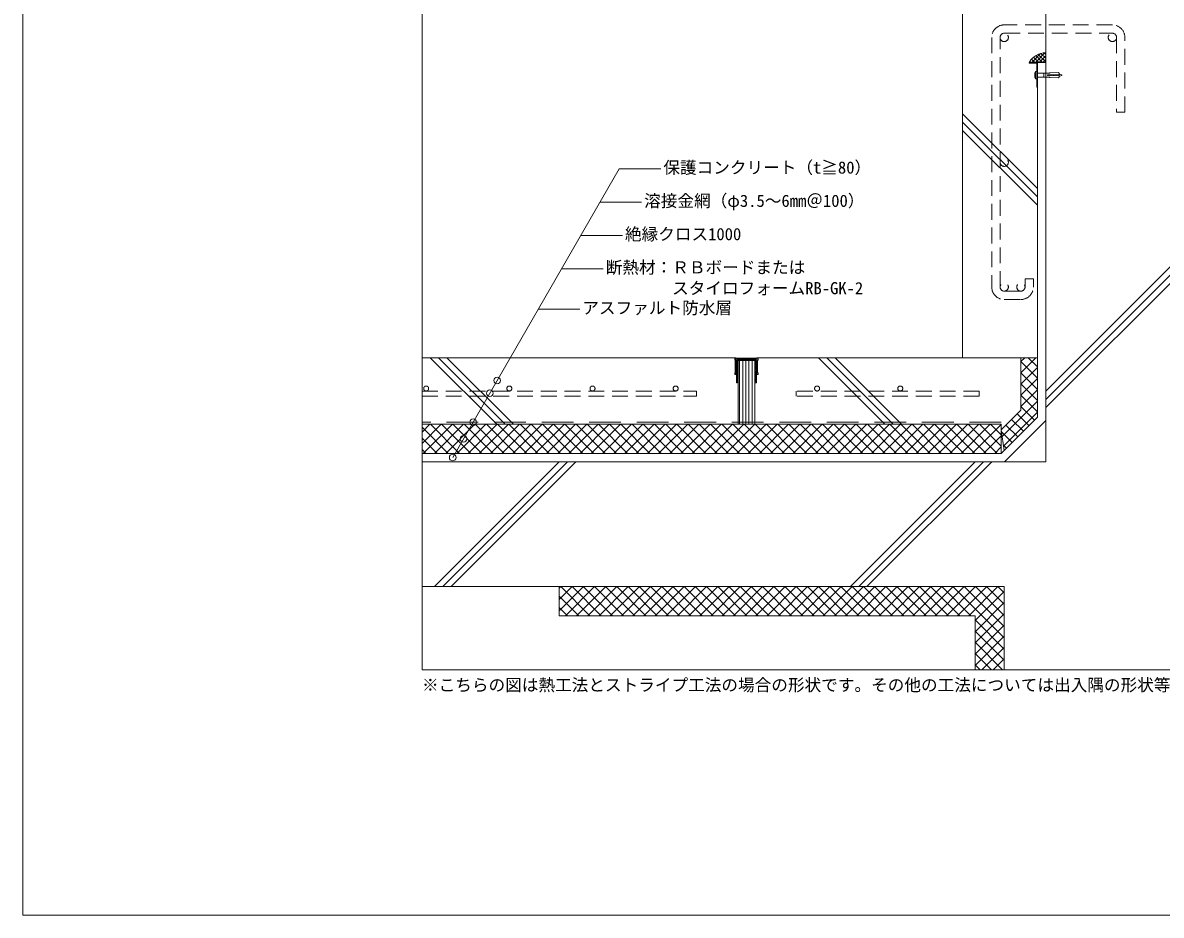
# Model space of a CAD drawing. Units: millimetres, scale not verified. Extents: x -1380 to 1380, y -955 to 955.
# Drawn here: x -1380 to -11, y -955 to 118 of the extents above; entities that cross this region are included whole.
import ezdxf
from ezdxf.enums import TextEntityAlignment as Align

# ---------------------------------------------------------------- set-up
doc = ezdxf.new("R2010")
doc.units = ezdxf.units.MM
doc.header["$LTSCALE"] = 3
doc.linetypes.add('USER1', pattern=[19.05, 12.7, -6.35])
doc.linetypes.add('USER2', pattern=[9.525, 6.35, -3.175])
for name, color, linetype, lineweight in [('0-0_0', 7, 'Continuous', 9), ('0-1_HATCH', 9, 'Continuous', 18), ('0-3_KUTAI', 3, 'Continuous', 18), ('0-4_BOUSUI', 1, 'Continuous', 18), ('0-5_MOJI', 7, 'Continuous', 18), ('0-7_KANAMONO_SCREW', 4, 'Continuous', 18), ('0-8_dannnetu', 6, 'Continuous', 18), ('0-9_KANAMONO', 4, 'Continuous', 18), ('0-A_TENSEN', 4, 'USER2', 18), ('0-B_WAKU', 7, 'Continuous', 18), ('0-D_bousui2', 7, 'USER1', 9)]:
    doc.layers.add(name, color=color, linetype=linetype, lineweight=lineweight)
doc.styles.add('ＭＳ ゴシック', font='')
doc.styles.get('ＭＳ ゴシック').set_extended_font_data('MS Gothic')

msp = doc.modelspace()

# ---------------------------------------------------------------- linework, layer by layer
at = {"layer": '0-0_0', "lineweight": 18}
msp.add_lwpolyline([(-899.979, -659.984), (900.021, -659.984), (900.021, 540.016), (-899.979, 540.016)], close=True, dxfattribs=at)
at = {"layer": '0-1_HATCH'}
for p, q in [((-249.979, 8.266), (-159.979, -81.734)), ((-249.979, -1.734), (-159.979, -91.734)), ((-249.979, -11.734), (-159.979, -101.734)), ((-149.979, -324.984), (150.021, -24.984)), ((-149.979, -334.984), (150.021, -34.984)), ((-149.979, -344.984), (150.021, -44.984)), ((-889.979, -284.984), (-809.979, -364.984)), ((-879.979, -284.984), (-799.979, -364.984)), ((-869.979, -284.984), (-789.979, -364.984)), ((-423.37, -284.984), (-343.37, -364.984)), ((-413.37, -284.984), (-333.37, -364.984)), ((-403.37, -284.984), (-323.37, -364.984)), ((-179.979, -289.688), (-175.275, -284.984)), ((-179.979, -303.159), (-161.805, -284.984)), ((-159.979, -296.071), (-171.066, -284.984)), ((-159.979, -309.542), (-179.979, -289.542)), ((-179.979, -316.629), (-159.979, -296.629)), ((-159.979, -323.012), (-179.979, -303.012)), ((-179.979, -330.099), (-159.979, -310.099)), ((-159.979, -336.483), (-179.979, -316.483)), ((-179.979, -343.57), (-159.979, -323.57)), ((-202.509, -379.571), (-159.979, -337.04)), ((-159.979, -349.953), (-179.979, -329.953)), ((-200.846, -391.377), (-159.979, -350.511)), ((-170.253, -366.619), (-184.396, -352.477)), ((-163.518, -359.884), (-179.979, -343.423)), ((-899.979, -374.559), (-890.404, -364.984)), ((-899.979, -388.029), (-876.934, -364.984)), ((-868.366, -399.984), (-899.979, -368.371)), ((-898.463, -399.984), (-863.463, -364.984)), ((-854.895, -399.984), (-889.895, -364.984)), ((-884.993, -399.984), (-849.993, -364.984)), ((-841.425, -399.984), (-876.425, -364.984)), ((-871.523, -399.984), (-836.523, -364.984)), ((-827.955, -399.984), (-862.955, -364.984)), ((-858.052, -399.984), (-823.052, -364.984)), ((-814.484, -399.984), (-849.484, -364.984)), ((-844.582, -399.984), (-809.582, -364.984)), ((-801.014, -399.984), (-836.014, -364.984)), ((-831.112, -399.984), (-796.112, -364.984)), ((-787.544, -399.984), (-822.544, -364.984)), ((-817.641, -399.984), (-782.641, -364.984)), ((-774.073, -399.984), (-809.073, -364.984)), ((-804.171, -399.984), (-769.171, -364.984)), ((-760.603, -399.984), (-795.603, -364.984)), ((-790.7, -399.984), (-755.7, -364.984)), ((-747.132, -399.984), (-782.132, -364.984)), ((-777.23, -399.984), (-742.23, -364.984)), ((-733.662, -399.984), (-768.662, -364.984)), ((-763.76, -399.984), (-728.76, -364.984)), ((-720.192, -399.984), (-755.192, -364.984)), ((-750.289, -399.984), (-715.289, -364.984)), ((-706.721, -399.984), (-741.721, -364.984)), ((-736.819, -399.984), (-701.819, -364.984)), ((-693.251, -399.984), (-728.251, -364.984)), ((-723.348, -399.984), (-688.348, -364.984)), ((-679.78, -399.984), (-714.78, -364.984)), ((-709.878, -399.984), (-674.878, -364.984)), ((-666.31, -399.984), (-701.31, -364.984)), ((-696.408, -399.984), (-661.408, -364.984)), ((-652.84, -399.984), (-687.84, -364.984)), ((-682.937, -399.984), (-647.937, -364.984)), ((-639.369, -399.984), (-674.369, -364.984)), ((-669.467, -399.984), (-634.467, -364.984)), ((-625.899, -399.984), (-660.899, -364.984)), ((-655.997, -399.984), (-620.997, -364.984)), ((-612.429, -399.984), (-647.429, -364.984)), ((-642.526, -399.984), (-607.526, -364.984)), ((-598.958, -399.984), (-633.958, -364.984)), ((-629.056, -399.984), (-594.056, -364.984)), ((-585.488, -399.984), (-620.488, -364.984)), ((-615.585, -399.984), (-580.585, -364.984)), ((-572.017, -399.984), (-607.017, -364.984)), ((-602.115, -399.984), (-567.115, -364.984)), ((-558.547, -399.984), (-593.547, -364.984)), ((-588.645, -399.984), (-553.645, -364.984)), ((-545.077, -399.984), (-580.077, -364.984)), ((-575.174, -399.984), (-540.174, -364.984)), ((-531.606, -399.984), (-566.606, -364.984)), ((-561.704, -399.984), (-526.704, -364.984)), ((-518.136, -399.984), (-553.136, -364.984)), ((-548.233, -399.984), (-513.233, -364.984)), ((-504.665, -399.984), (-539.665, -364.984)), ((-534.763, -399.984), (-499.763, -364.984)), ((-491.195, -399.984), (-526.195, -364.984)), ((-521.293, -399.984), (-486.293, -364.984)), ((-477.725, -399.984), (-512.725, -364.984)), ((-507.822, -399.984), (-472.822, -364.984)), ((-464.254, -399.984), (-499.254, -364.984)), ((-494.352, -399.984), (-459.352, -364.984)), ((-450.784, -399.984), (-485.784, -364.984)), ((-480.882, -399.984), (-445.882, -364.984)), ((-437.314, -399.984), (-472.314, -364.984)), ((-467.411, -399.984), (-432.411, -364.984)), ((-423.843, -399.984), (-458.843, -364.984)), ((-453.941, -399.984), (-418.941, -364.984)), ((-410.373, -399.984), (-445.373, -364.984)), ((-440.47, -399.984), (-405.47, -364.984)), ((-396.902, -399.984), (-431.902, -364.984)), ((-427, -399.984), (-392, -364.984)), ((-383.432, -399.984), (-418.432, -364.984)), ((-413.53, -399.984), (-378.53, -364.984)), ((-369.962, -399.984), (-404.962, -364.984)), ((-400.059, -399.984), (-365.059, -364.984)), ((-356.491, -399.984), (-391.491, -364.984)), ((-386.589, -399.984), (-351.589, -364.984)), ((-343.021, -399.984), (-378.021, -364.984)), ((-373.118, -399.984), (-338.118, -364.984)), ((-329.55, -399.984), (-364.55, -364.984)), ((-359.648, -399.984), (-324.648, -364.984)), ((-316.08, -399.984), (-351.08, -364.984)), ((-346.178, -399.984), (-311.178, -364.984)), ((-302.61, -399.984), (-337.61, -364.984)), ((-332.707, -399.984), (-297.707, -364.984)), ((-289.139, -399.984), (-324.139, -364.984)), ((-319.237, -399.984), (-284.237, -364.984)), ((-275.669, -399.984), (-310.669, -364.984)), ((-305.767, -399.984), (-270.767, -364.984)), ((-262.199, -399.984), (-297.199, -364.984)), ((-292.296, -399.984), (-257.296, -364.984)), ((-248.728, -399.984), (-283.728, -364.984)), ((-278.826, -399.984), (-243.826, -364.984)), ((-235.258, -399.984), (-270.258, -364.984)), ((-265.355, -399.984), (-230.355, -364.984)), ((-221.787, -399.984), (-256.787, -364.984)), ((-251.885, -399.984), (-216.885, -364.984)), ((-208.317, -399.984), (-243.317, -364.984)), ((-238.415, -399.984), (-203.619, -365.188)), ((-203.619, -391.212), (-229.847, -364.984)), ((-203.619, -377.742), (-216.376, -364.984)), ((-183.724, -380.09), (-197.866, -365.947)), ((-176.989, -373.354), (-191.131, -359.212)), ((-881.836, -399.984), (-899.979, -381.842)), ((-224.944, -399.984), (-203.619, -378.659)), ((-190.459, -386.825), (-203.296, -373.988)), ((-895.307, -399.984), (-899.979, -395.312)), ((-211.474, -399.984), (-203.619, -392.129)), ((-197.194, -393.56), (-201.087, -389.668)), ((-884.979, -559.984), (-734.979, -409.984)), ((-874.979, -559.984), (-724.979, -409.984)), ((-864.979, -559.984), (-714.979, -409.984)), ((-384.979, -559.984), (-234.979, -409.984)), ((-374.979, -559.984), (-224.979, -409.984)), ((-364.979, -559.984), (-214.979, -409.984)), ((-734.979, -562.04), (-732.923, -559.984)), ((-734.979, -575.511), (-719.453, -559.984)), ((-734.979, -588.981), (-705.982, -559.984)), ((-698.056, -594.984), (-733.056, -559.984)), ((-727.512, -594.984), (-692.512, -559.984)), ((-684.585, -594.984), (-719.585, -559.984)), ((-714.042, -594.984), (-679.042, -559.984)), ((-671.115, -594.984), (-706.115, -559.984)), ((-700.571, -594.984), (-665.571, -559.984)), ((-657.644, -594.984), (-692.644, -559.984)), ((-687.101, -594.984), (-652.101, -559.984)), ((-644.174, -594.984), (-679.174, -559.984)), ((-673.631, -594.984), (-638.631, -559.984)), ((-630.704, -594.984), (-665.704, -559.984)), ((-660.16, -594.984), (-625.16, -559.984)), ((-617.233, -594.984), (-652.233, -559.984)), ((-646.69, -594.984), (-611.69, -559.984)), ((-603.763, -594.984), (-638.763, -559.984)), ((-633.219, -594.984), (-598.219, -559.984)), ((-590.292, -594.984), (-625.292, -559.984)), ((-619.749, -594.984), (-584.749, -559.984)), ((-576.822, -594.984), (-611.822, -559.984)), ((-606.279, -594.984), (-571.279, -559.984)), ((-563.352, -594.984), (-598.352, -559.984)), ((-592.808, -594.984), (-557.808, -559.984)), ((-549.881, -594.984), (-584.881, -559.984)), ((-579.338, -594.984), (-544.338, -559.984)), ((-536.411, -594.984), (-571.411, -559.984)), ((-565.867, -594.984), (-530.867, -559.984)), ((-522.941, -594.984), (-557.941, -559.984)), ((-552.397, -594.984), (-517.397, -559.984)), ((-509.47, -594.984), (-544.47, -559.984)), ((-538.927, -594.984), (-503.927, -559.984)), ((-496, -594.984), (-531, -559.984)), ((-525.456, -594.984), (-490.456, -559.984)), ((-482.529, -594.984), (-517.529, -559.984)), ((-511.986, -594.984), (-476.986, -559.984)), ((-469.059, -594.984), (-504.059, -559.984)), ((-498.516, -594.984), (-463.516, -559.984)), ((-455.589, -594.984), (-490.589, -559.984)), ((-485.045, -594.984), (-450.045, -559.984)), ((-442.118, -594.984), (-477.118, -559.984)), ((-471.575, -594.984), (-436.575, -559.984)), ((-428.648, -594.984), (-463.648, -559.984)), ((-458.104, -594.984), (-423.104, -559.984)), ((-415.177, -594.984), (-450.177, -559.984)), ((-444.634, -594.984), (-409.634, -559.984)), ((-401.707, -594.984), (-436.707, -559.984)), ((-431.164, -594.984), (-396.164, -559.984)), ((-388.237, -594.984), (-423.237, -559.984)), ((-417.693, -594.984), (-382.693, -559.984)), ((-374.766, -594.984), (-409.766, -559.984)), ((-404.223, -594.984), (-369.223, -559.984)), ((-361.296, -594.984), (-396.296, -559.984)), ((-390.752, -594.984), (-355.752, -559.984)), ((-347.826, -594.984), (-382.826, -559.984)), ((-377.282, -594.984), (-342.282, -559.984)), ((-334.355, -594.984), (-369.355, -559.984)), ((-363.812, -594.984), (-328.812, -559.984)), ((-320.885, -594.984), (-355.885, -559.984)), ((-350.341, -594.984), (-315.341, -559.984)), ((-307.414, -594.984), (-342.414, -559.984)), ((-336.871, -594.984), (-301.871, -559.984)), ((-293.944, -594.984), (-328.944, -559.984)), ((-323.401, -594.984), (-288.401, -559.984)), ((-280.474, -594.984), (-315.474, -559.984)), ((-309.93, -594.984), (-274.93, -559.984)), ((-267.003, -594.984), (-302.003, -559.984)), ((-296.46, -594.984), (-261.46, -559.984)), ((-253.533, -594.984), (-288.533, -559.984)), ((-282.989, -594.984), (-247.989, -559.984)), ((-240.062, -594.984), (-275.062, -559.984)), ((-269.519, -594.984), (-234.519, -559.984)), ((-199.979, -621.598), (-261.592, -559.984)), ((-256.049, -594.984), (-221.049, -559.984)), ((-199.979, -608.127), (-248.122, -559.984)), ((-242.578, -594.984), (-207.578, -559.984)), ((-199.979, -594.657), (-234.651, -559.984)), ((-199.979, -581.186), (-221.181, -559.984)), ((-199.979, -567.716), (-207.711, -559.984)), ((-711.526, -594.984), (-734.979, -571.531)), ((-234.979, -600.856), (-199.979, -565.856)), ((-724.996, -594.984), (-734.979, -585.002)), ((-234.979, -614.326), (-199.979, -579.326)), ((-234.979, -627.796), (-199.979, -592.796)), ((-199.979, -635.068), (-234.979, -600.068)), ((-234.979, -641.267), (-199.979, -606.267)), ((-199.979, -648.538), (-234.979, -613.538)), ((-234.979, -654.737), (-199.979, -619.737)), ((-202.003, -659.984), (-234.979, -627.009)), ((-215.474, -659.984), (-234.979, -640.479)), ((-226.756, -659.984), (-199.979, -633.207)), ((-228.944, -659.984), (-234.979, -653.949)), ((-213.286, -659.984), (-199.979, -646.678))]:
    msp.add_line(p, q, dxfattribs=at)
at = {"layer": '0-3_KUTAI'}
for p, q in [((-899.979, -284.984), (-523.979, -284.984)), ((-495.979, -284.984), (-179.979, -284.984)), ((-518.193, -364.984), (-518.193, -288.484)), ((-514.443, -364.984), (-514.443, -288.484)), ((-510.693, -364.984), (-510.693, -288.484)), ((-506.943, -364.984), (-506.943, -288.484)), ((-503.193, -364.984), (-503.193, -288.484)), ((-199.476, -409.984), (-149.979, -360.487))]:
    msp.add_line(p, q, dxfattribs=at)
for points in [[(-899.979, -409.984), (-149.979, -409.984), (-149.979, 240.016)], [(-149.979, 190.016), (-249.979, 190.016), (-249.979, -284.984)], [(-499.979, -364.984), (-499.979, -288.484), (-519.979, -288.484), (-519.979, -364.984)], [(-899.979, -559.984), (-199.979, -559.984), (-199.979, -659.984)], [(-734.979, -559.984), (-734.979, -594.984), (-234.979, -594.984), (-234.979, -659.984)]]:
    msp.add_lwpolyline(points, dxfattribs=at)
for points in [[(-522.479, -285.484), (-522.979, -284.984), (-523.979, -284.984), (-523.979, -287.984), (-523.479, -287.984), (-523.479, -302.984), (-523.979, -302.984), (-523.979, -304.984), (-522.479, -304.984), (-522.479, -286.484), (-497.479, -286.484), (-497.479, -304.984), (-495.979, -304.984), (-495.979, -302.984), (-496.479, -302.984), (-496.479, -287.984), (-495.979, -287.984), (-495.979, -284.984), (-496.979, -284.984), (-497.479, -285.484), (-509.979, -285.484)], [(-520.979, -286.984), (-520.979, -287.984), (-518.979, -287.984), (-518.979, -288.484), (-520.979, -288.484), (-520.979, -299.984), (-520.479, -299.984), (-520.979, -300.984), (-520.979, -313.984), (-520.479, -313.984), (-520.979, -314.984), (-521.979, -314.984), (-521.979, -288.484), (-522.479, -288.484), (-522.479, -286.484), (-497.479, -286.484), (-497.479, -288.484), (-497.979, -288.484), (-497.979, -314.984), (-498.979, -314.984), (-499.479, -313.984), (-498.979, -313.984), (-498.979, -300.984), (-499.479, -299.984), (-498.979, -299.984), (-498.979, -288.484), (-500.979, -288.484), (-500.979, -287.984), (-498.979, -287.984), (-498.979, -286.984)]]:
    msp.add_lwpolyline(points, close=True, dxfattribs=at)
at = {"layer": '0-4_BOUSUI'}
for p, q in [((-167.512, 70.016), (-169.028, 71.531)), ((-163.022, 70.016), (-167.042, 74.036)), ((-166.888, 70.016), (-156.297, 80.607)), ((-158.532, 70.016), (-164.74, 76.224)), ((-162.398, 70.016), (-151.01, 81.404)), ((-154.042, 70.016), (-162.118, 78.092)), ((-149.979, 70.016), (-159.979, 70.016)), ((-149.979, 70.443), (-159.152, 79.615)), ((-157.908, 70.016), (-149.979, 77.944)), ((-149.979, 74.933), (-155.787, 80.74)), ((-153.418, 70.016), (-149.979, 73.454)), ((-149.979, 79.423), (-151.913, 81.357))]:
    msp.add_line(p, q, dxfattribs=at)
msp.add_lwpolyline([(-899.979, -399.984), (-203.619, -399.984), (-159.979, -356.345), (-159.979, 40.016)], dxfattribs=at)
msp.add_arc((-150.295, 58.72), 22.695, 89.20268, 150.15077, dxfattribs=at)
at = {"layer": '0-5_MOJI'}
for p, q in [((-685.918, -98.104), (-635.918, -98.104)), ((-709.012, -138.104), (-659.012, -138.104)), ((-732.106, -178.104), (-682.106, -178.104)), ((-760.2, -226.764), (-710.2, -226.764))]:
    msp.add_line(p, q, dxfattribs=at)
msp.add_lwpolyline([(-612.824, -58.104), (-662.824, -58.104), (-863.099, -404.99)], dxfattribs=at)
for centre in [(-809.708, -312.401), (-818.503, -327.634), (-838.558, -362.484), (-850.097, -382.47), (-863.099, -404.99)]:
    msp.add_circle(centre, 4, dxfattribs=at)
at = {"layer": '0-7_KANAMONO_SCREW'}
for p, q in [((-162.862, 58.157), (-163.071, 57.116)), ((-163.071, 52.116), (-163.071, 57.116)), ((-162.862, 51.074), (-162.862, 58.157)), ((-162.862, 58.157), (-162.446, 58.157)), ((-162.446, 59.199), (-162.446, 50.032)), ((-160.779, 59.199), (-162.446, 59.199)), ((-160.779, 59.199), (-160.779, 57.949)), ((-160.779, 57.949), (-160.779, 51.282)), ((-159.946, 57.116), (-148.123, 57.116)), ((-152.29, 57.116), (-152.29, 52.116)), ((-149.79, 57.116), (-149.79, 52.116)), ((-148.114, 56.907), (-148.123, 57.116)), ((-148.123, 54.824), (-133.956, 55.449)), ((-148.123, 54.824), (-148.123, 54.407)), ((-148.114, 56.907), (-145.2, 57.036)), ((-147.915, 57.125), (-145.417, 57.235)), ((-147.906, 56.917), (-147.915, 57.125)), ((-147.385, 54.856), (-147.505, 54.38)), ((-146.121, 54.912), (-146.268, 54.325)), ((-145.408, 57.027), (-145.417, 57.235)), ((-145.209, 57.244), (-135.105, 57.69)), ((-145.2, 57.036), (-145.209, 57.244)), ((-144.858, 54.968), (-145.032, 54.271)), ((-143.594, 55.024), (-143.795, 54.216)), ((-142.33, 55.08), (-142.559, 54.162)), ((-141.066, 55.135), (-141.323, 54.107)), ((-139.802, 55.191), (-140.086, 54.053)), ((-138.538, 55.247), (-138.85, 53.998)), ((-137.274, 55.303), (-137.614, 53.944)), ((-136.01, 55.358), (-136.377, 53.889)), ((-134.746, 55.414), (-135.141, 53.835)), ((-133.956, 56.21), (-131.036, 55.001)), ((-133.359, 55.963), (-133.956, 53.573)), ((-163.071, 52.116), (-162.862, 51.074)), ((-162.446, 51.074), (-162.862, 51.074)), ((-162.446, 50.032), (-160.779, 50.032)), ((-160.779, 51.282), (-160.779, 50.032)), ((-159.946, 52.116), (-148.123, 52.116)), ((-148.123, 54.407), (-133.956, 53.782)), ((-148.114, 52.324), (-148.123, 52.116)), ((-148.114, 52.324), (-145.2, 52.195)), ((-147.906, 52.315), (-147.915, 52.106)), ((-147.915, 52.106), (-145.417, 51.996)), ((-145.408, 52.204), (-145.417, 51.996)), ((-145.2, 52.195), (-145.209, 51.987)), ((-145.209, 51.987), (-135.105, 51.541)), ((-133.956, 52.116), (-135.105, 51.541)), ((-133.956, 53.021), (-131.036, 54.231)), ((-133.956, 53.782), (-133.956, 52.116))]:
    msp.add_line(p, q, dxfattribs=at)
msp.add_lwpolyline([(-133.956, 55.449), (-133.956, 57.116), (-135.105, 57.69)], dxfattribs=at)
for centre, radius, start, end in [((-159.946, 57.949), 0.833, 180, 270), ((-131.196, 54.616), 0.417, 292.5, 67.5), ((-159.946, 51.282), 0.833, 90, 180)]:
    msp.add_arc(centre, radius, start, end, dxfattribs=at)
at = {"layer": '0-8_dannnetu'}
for p, q in [((-179.979, -284.984), (-159.979, -284.984)), ((-899.979, -364.984), (-203.619, -364.984)), ((-203.619, -399.984), (-203.619, -364.984)), ((-203.619, -371.7), (-200.125, -396.491))]:
    msp.add_line(p, q, dxfattribs=at)
msp.add_lwpolyline([(-203.619, -371.7), (-179.979, -348.061), (-179.979, -284.984)], dxfattribs=at)
at = {"layer": '0-9_KANAMONO'}
msp.add_lwpolyline([(-159.979, 70.016), (-159.979, 40.016), (-160.779, 40.016), (-160.779, 69.216), (-169.979, 69.216), (-169.979, 70.016)], close=True, dxfattribs=at)
at = {"layer": '0-A_TENSEN'}
for p, q in [((-69.981, 115.016), (-199.981, 115.016)), ((-214.981, 100.016), (-214.981, -199.984)), ((-204.981, -199.984), (-204.981, 100.016)), ((-199.981, 105.016), (-69.981, 105.016)), ((-179.981, -204.984), (-199.981, -204.984)), ((-199.981, -214.984), (-179.981, -214.984)), ((-229.979, -330.984), (-229.979, -324.984)), ((-899.979, -330.984), (-569.979, -330.984)), ((-229.979, -330.984), (-449.979, -330.984))]:
    msp.add_line(p, q, dxfattribs=at)
for points in [[(-64.981, 100.016), (-64.981, 10.016), (-54.981, 10.016), (-54.981, 100.016)], [(-164.981, -199.984), (-164.981, -189.984), (-174.981, -189.984), (-174.981, -199.984)], [(-899.979, -324.984), (-569.979, -324.984), (-569.979, -330.984)], [(-229.979, -324.984), (-449.979, -324.984), (-449.979, -330.984)]]:
    msp.add_lwpolyline(points, dxfattribs=at)
for centre, radius in [((-199.981, 100.016), 5), ((-69.981, 100.016), 5), ((-199.981, -49.984), 5), ((-199.981, -199.984), 5), ((-179.981, -199.984), 5), ((-894.979, -321.984), 3), ((-794.979, -321.984), 3), ((-694.979, -321.984), 3), ((-594.979, -321.984), 3), ((-424.979, -321.984), 3), ((-324.979, -321.984), 3)]:
    msp.add_circle(centre, radius, dxfattribs=at)
for centre, radius, start, end in [((-199.981, 100.016), 15, 90, 180), ((-69.981, 100.016), 15, 0, 90), ((-199.981, 100.016), 5, 90, 180), ((-69.981, 100.016), 5, 0, 90), ((-199.981, -199.984), 15, 180, 270), ((-199.981, -199.984), 5, 180, 270), ((-179.981, -199.984), 15, 270, 360), ((-179.981, -199.984), 5, 270, 360)]:
    msp.add_arc(centre, radius, start, end, dxfattribs=at)
at = {"layer": '0-B_WAKU'}
msp.add_lwpolyline([(-1379.979, -954.984), (1380.021, -954.984), (1380.021, 955.016), (-1379.979, 955.016)], close=True, dxfattribs=at)
at = {"layer": '0-D_bousui2'}
msp.add_line((-203.619, -362.484), (-899.979, -362.484), dxfattribs=at)

# ---------------------------------------------------------------- texts
at = {"layer": '0-5_MOJI', "style": 'ＭＳ ゴシック'}
for s, p in [('保護コンクリート（t≧80）', (-609.824, -68.104)), ('溶接金網（φ3.5～6mm＠100）', (-632.918, -108.104)), ('絶縁クロス1000', (-656.012, -148.104)), ('断熱材：ＲＢボードまたは', (-679.106, -188.104)), ('        スタイロフォームRB-GK-2', (-679.106, -213.104)), ('アスファルト防水層', (-707.2, -236.764)), ('※こちらの図は熱工法とストライプ工法の場合の形状です。その他の工法については出入隅の形状等一部が異なります。', (-899.979, -689.984))]:
    msp.add_text(s, height=14.66, dxfattribs=at).set_placement(p, align=Align.BOTTOM_LEFT)

doc.saveas('drawing.dxf')
